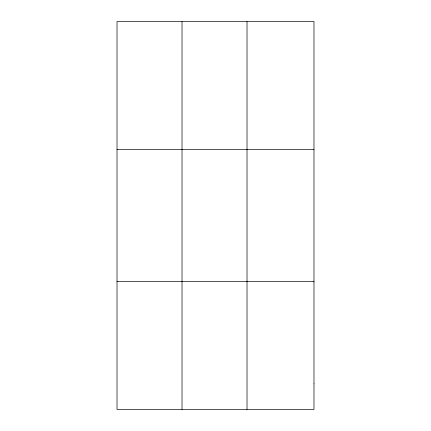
<?xml version="1.0" encoding="UTF-8"?>
<svg xmlns="http://www.w3.org/2000/svg" width="431" height="431" viewBox="0 0 431 431"><rect width="100%" height="100%" fill="white"/><g stroke="black" fill="none" stroke-linecap="round" stroke-linejoin="round"><path stroke-width="0.65" d="M182.017 409.45L182.017 21.55M247.017 409.45L247.017 21.55M117.016 149.557L313.983 149.557M117.016 281.443L313.983 281.443M313.983 383.849L313.983 409.45L117.016 409.45L117.016 21.55L313.983 21.55L313.983 383.849"/></g></svg>
